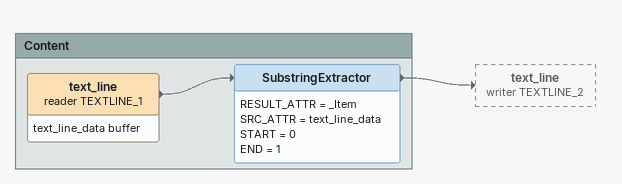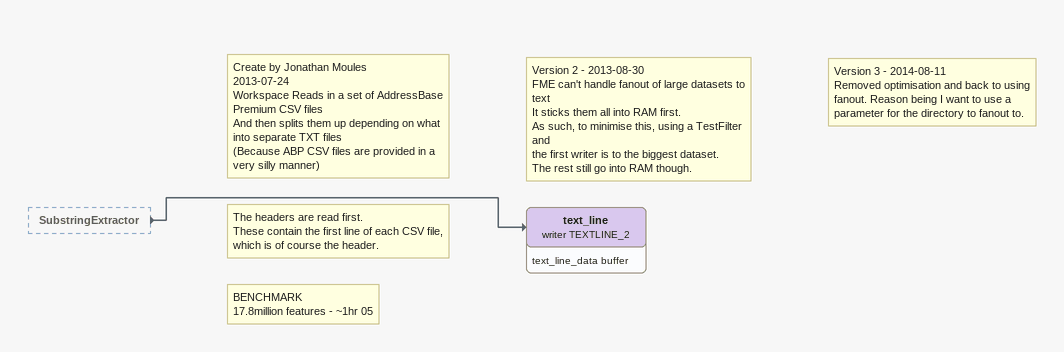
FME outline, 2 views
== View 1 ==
Bookmark: Content
text_line (reader TEXTLINE_1)
    attributes: text_line_data buffer
    -> SubstringExtractor
SubstringExtractor
    RESULT_ATTR = _Item
    SRC_ATTR = text_line_data
    START = 0
    END = 1
    -> text_line (writer TEXTLINE_2)

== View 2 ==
SubstringExtractor [outside]
    -> text_line (writer TEXTLINE_2)
Note: Create by Jonathan Moules / 2013-07-24 / Workspace Reads in a set of AddressBase Premium CSV files / And then splits them up depending on what into separate TXT files / (Because ABP CSV files are provided in a very silly manner)
Note: The headers are read first. / These contain the first line of each CSV file, which is of course the header.
Note: BENCHMARK / 17.8million features - ~1hr 05
Note: Version 2 - 2013-08-30 / FME can't handle fanout of large datasets to text / It sticks them all into RAM first. / As such, to minimise this, using a TestFilter and / the first writer is to the biggest dataset. / The rest still go into RAM though.
Note: Version 3 - 2014-08-11 / Removed optimisation and back to using fanout. Reason being I want to use a parameter for the directory to fanout to.
text_line (writer TEXTLINE_2)
    attributes: text_line_data buffer
